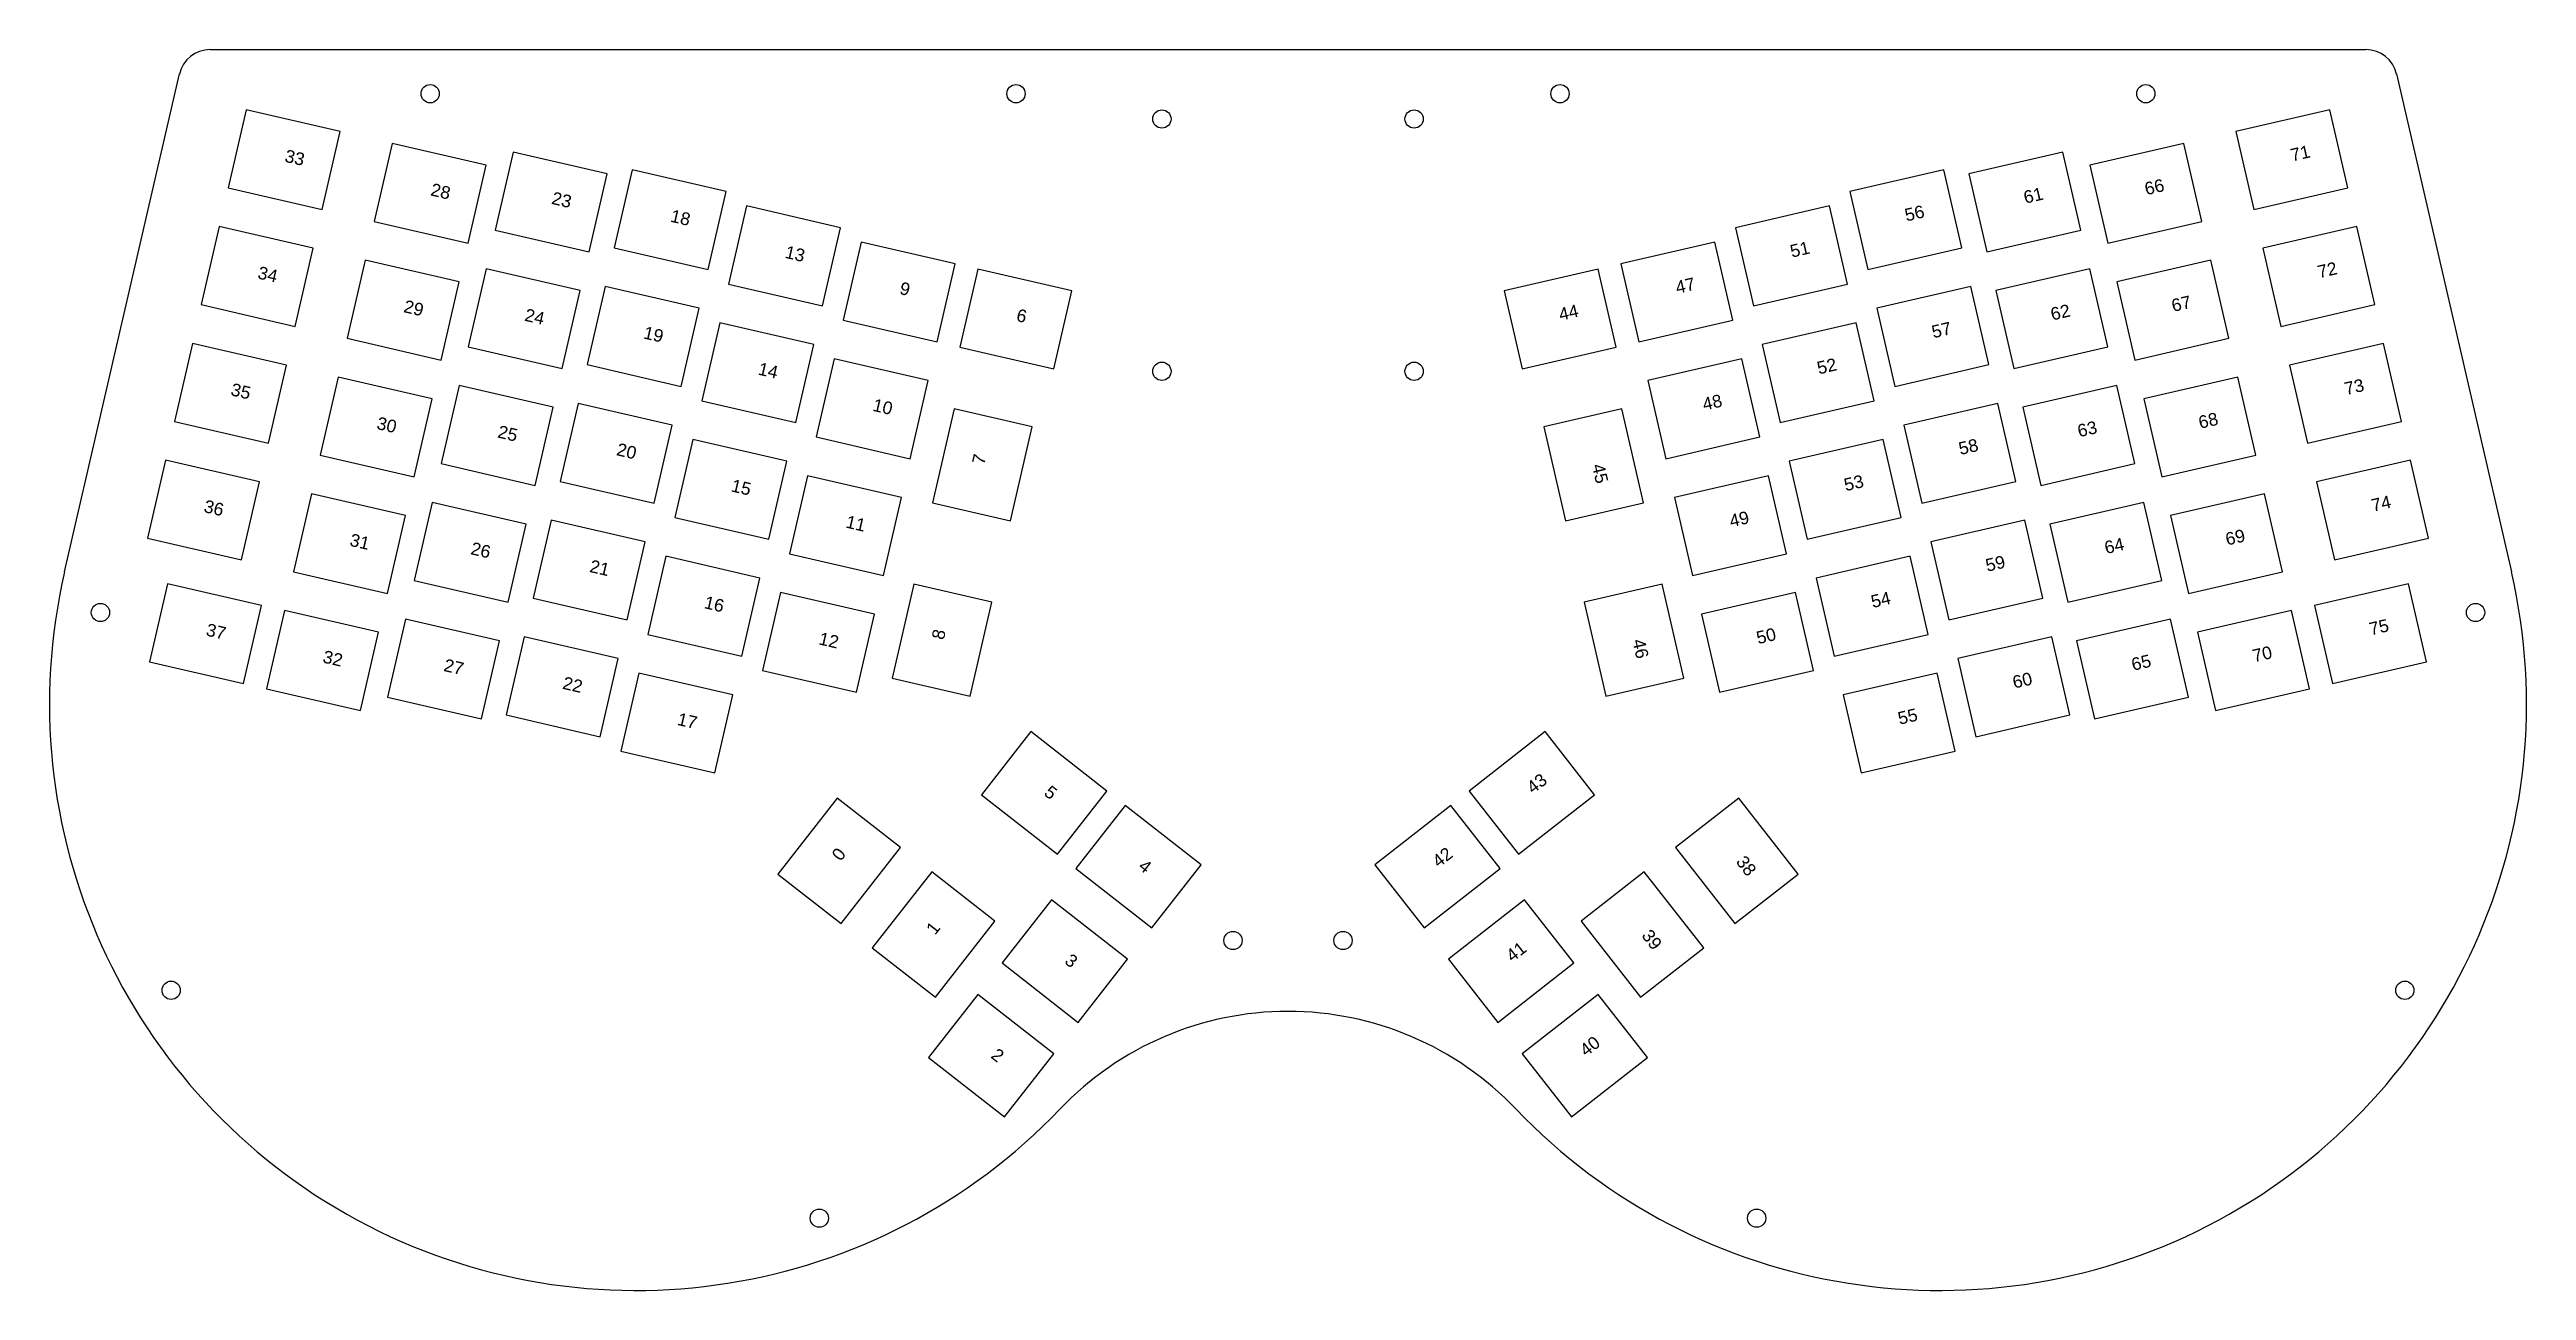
# Model space of a CAD drawing. Extents: x 4 to 397, y 4 to 200.
import ezdxf

# ---------------------------------------------------------------- set-up
doc = ezdxf.new("R2010")
doc.units = 0
doc.styles.get("Standard").update_dxf_attribs({"font": 'arial.ttf'})

# ---------------------------------------------------------------- blocks, each defined once
blk = doc.blocks.new('sw_mnt')
blk.add_polyline3d([(-7.65, -6.35, 0), (7.65, -6.35, 0), (7.65, 6.35, 0), (-7.65, 6.35, 0), (-7.65, -6.35, 0)])
at = {"color": 3}
blk.add_attdef('NAME', (0, -0.3), '', height=2, dxfattribs=at)
blk = doc.blocks.new('drill_m3')
blk.add_circle((0, 0), 1.45)

msp = doc.modelspace()

# ---------------------------------------------------------------- linework, layer by layer
for points in [[(29.57, 200.39, 0), (371.43, 200.39, 0)], [(6.48, 117.59, 0), (24.7, 196.52, 0)], [(376.3, 196.52, 0), (394.52, 117.59, 0)]]:
    msp.add_polyline3d(points)
for centre, radius, start, end in [((29.57, 195.39), 5, 90, 167), ((371.43, 195.39), 5, 13, 90), ((97.09, 96.67), 93, 167, -43.6793), ((303.91, 96.67), 93, 223.6793, 13), ((200.5, -2.07), 49.98, 43.6793, -223.6793)]:
    msp.add_arc(centre, radius, start, end)

# ---------------------------------------------------------------- block references
for p in [(64.46, 193.39), (157.36, 193.39), (243.64, 193.39), (336.54, 193.39), (180.5, 189.39), (220.5, 189.39), (180.5, 149.39), (220.5, 149.39), (12.17, 111.15), (388.83, 111.15), (191.78, 59.15), (209.22, 59.15), (23.38, 51.26), (377.62, 51.26), (126.18, 15.13), (274.82, 15.13)]:
    msp.add_blockref('drill_m3', p)
for p, rotation, values in [((41.32, 182.93), -13, {'NAME': '33'}), ((359.68, 182.93), 13, {'NAME': '71'}), ((64.46, 177.59), -13, {'NAME': '28'}), ((336.54, 177.59), 13, {'NAME': '66'}), ((83.65, 176.24), -13, {'NAME': '23'}), ((102.5, 173.42), -13, {'NAME': '18'}), ((298.5, 173.42), 13, {'NAME': '56'}), ((317.35, 176.24), 13, {'NAME': '61'}), ((120.67, 167.69), -13, {'NAME': '13'}), ((280.33, 167.69), 13, {'NAME': '51'}), ((37.04, 164.42), -13, {'NAME': '34'}), ((138.85, 161.95), -13, {'NAME': '9'}), ((262.15, 161.95), 13, {'NAME': '47'}), ((363.96, 164.42), 13, {'NAME': '72'}), ((60.19, 159.08), -13, {'NAME': '29'}), ((79.37, 157.72), -13, {'NAME': '24'}), ((157.36, 157.68), -13, {'NAME': '6'}), ((243.64, 157.68), 13, {'NAME': '44'}), ((321.63, 157.72), 13, {'NAME': '62'}), ((340.81, 159.08), 13, {'NAME': '67'}), ((98.22, 154.91), -13, {'NAME': '19'}), ((302.78, 154.91), 13, {'NAME': '57'}), ((32.77, 145.9), -13, {'NAME': '35'}), ((116.4, 149.18), -13, {'NAME': '14'}), ((284.6, 149.18), 13, {'NAME': '52'}), ((368.23, 145.9), 13, {'NAME': '73'}), ((134.57, 143.44), -13, {'NAME': '10'}), ((266.43, 143.44), 13, {'NAME': '48'}), ((55.91, 140.56), -13, {'NAME': '30'}), ((75.1, 139.21), -13, {'NAME': '25'}), ((325.9, 139.21), 13, {'NAME': '63'}), ((345.09, 140.56), 13, {'NAME': '68'}), ((93.95, 136.4), -13, {'NAME': '20'}), ((152.02, 134.54), 77, {'NAME': '7'}), ((248.98, 134.54), -77, {'NAME': '45'}), ((307.05, 136.4), 13, {'NAME': '58'}), ((112.13, 130.66), -13, {'NAME': '15'}), ((288.87, 130.66), 13, {'NAME': '53'}), ((28.5, 127.39), -13, {'NAME': '36'}), ((372.5, 127.39), 13, {'NAME': '74'}), ((51.64, 122.05), -13, {'NAME': '31'}), ((130.3, 124.93), -13, {'NAME': '11'}), ((270.7, 124.93), 13, {'NAME': '49'}), ((349.36, 122.05), 13, {'NAME': '69'}), ((70.82, 120.7), -13, {'NAME': '26'}), ((89.68, 117.89), -13, {'NAME': '21'}), ((311.32, 117.89), 13, {'NAME': '59'}), ((330.18, 120.7), 13, {'NAME': '64'}), ((107.85, 112.15), -13, {'NAME': '16'}), ((293.15, 112.15), 13, {'NAME': '54'}), ((28.85, 107.81), -13, {'NAME': '37'}), ((126.03, 106.41), -13, {'NAME': '12'}), ((145.61, 106.77), 77, {'NAME': '8'}), ((255.39, 106.77), -77, {'NAME': '46'}), ((274.97, 106.41), 13, {'NAME': '50'}), ((372.15, 107.81), 13, {'NAME': '75'}), ((47.36, 103.54), -13, {'NAME': '32'}), ((66.55, 102.19), -13, {'NAME': '27'}), ((334.45, 102.19), 13, {'NAME': '65'}), ((353.64, 103.54), 13, {'NAME': '70'}), ((85.4, 99.37), -13, {'NAME': '22'}), ((315.6, 99.37), 13, {'NAME': '60'}), ((103.58, 93.64), -13, {'NAME': '17'}), ((297.42, 93.64), 13, {'NAME': '55'}), ((161.84, 82.55), -38, {'NAME': '5'}), ((239.16, 82.55), 38, {'NAME': '43'}), ((129.32, 71.79), 52, {'NAME': '0'}), ((176.81, 70.85), -38, {'NAME': '4'}), ((224.19, 70.85), 38, {'NAME': '42'}), ((271.68, 71.79), -52, {'NAME': '38'}), ((144.29, 60.09), 52, {'NAME': '1'}), ((256.71, 60.09), -52, {'NAME': '39'}), ((165.11, 55.88), -38, {'NAME': '3'}), ((235.89, 55.88), 38, {'NAME': '41'}), ((153.42, 40.9), -38, {'NAME': '2'}), ((247.58, 40.9), 38, {'NAME': '40'})]:
    msp.add_blockref('sw_mnt', p, dxfattribs=dict(rotation=rotation)).add_auto_attribs(values)

doc.saveas('drawing.dxf')
